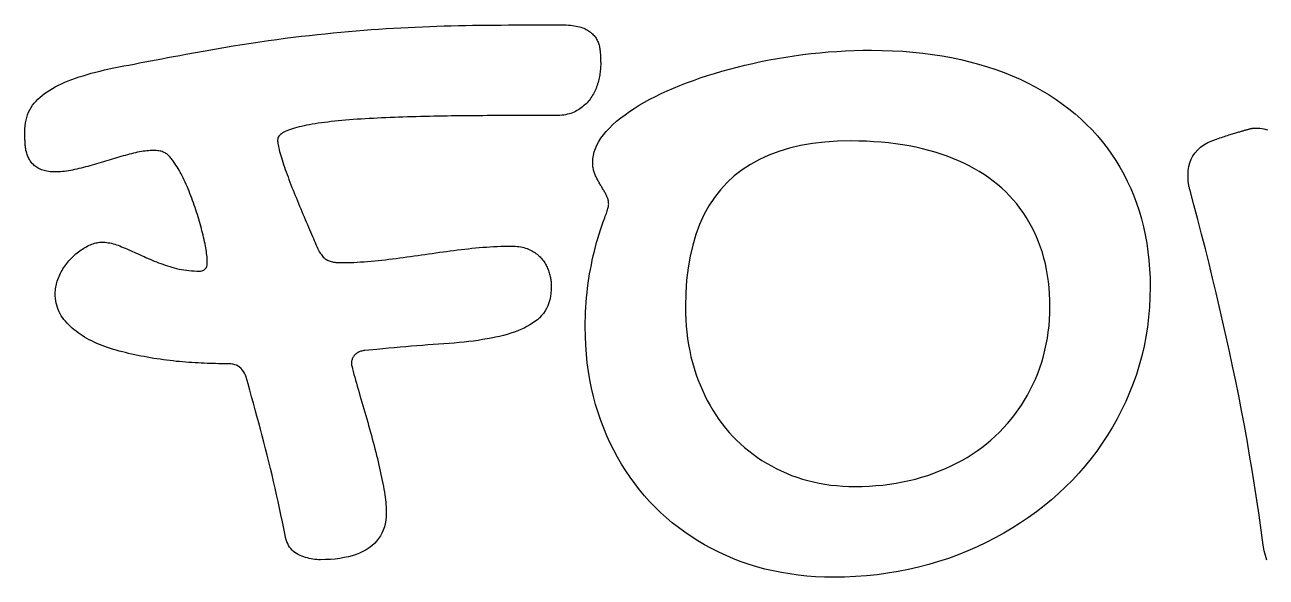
# Model space of a CAD drawing. Header units: millimetres. Extents: x 0 to 54.3, y 0.2 to 27.6.
# Drawn here: x 0.187 to 4.62, y 11.552 to 13.525 of the extents above; entities that cross this region are included whole.
import ezdxf

# ---------------------------------------------------------------- set-up
doc = ezdxf.new("R2010")
doc.units = ezdxf.units.MM

msp = doc.modelspace()

# ---------------------------------------------------------------- linework, layer by layer
for points in [[(0.6461, 13.0764), (0.6404, 13.0763), (0.6345, 13.0761), (0.6285, 13.0756), (0.6224, 13.0751), (0.6161, 13.0744), (0.6096, 13.0735), (0.603, 13.0724), (0.5962, 13.0712), (0.5893, 13.0699), (0.5823, 13.0683), (0.5751, 13.0666), (0.5678, 13.0648), (0.5603, 13.0628), (0.5528, 13.0608), (0.5453, 13.0588), (0.5377, 13.0567), (0.53, 13.0545), (0.5224, 13.0523), (0.5146, 13.0501), (0.5068, 13.0478), (0.499, 13.0454), (0.4911, 13.043), (0.4832, 13.0406), (0.4752, 13.0381), (0.4672, 13.0356), (0.4592, 13.0331), (0.4512, 13.0307), (0.4432, 13.0284), (0.4353, 13.0261), (0.4273, 13.0238), (0.4194, 13.0216), (0.4115, 13.0195), (0.4036, 13.0174), (0.3957, 13.0153), (0.3878, 13.0133), (0.3799, 13.0114), (0.3721, 13.0095), (0.3645, 13.0078), (0.3569, 13.0063), (0.3495, 13.005), (0.3423, 13.0037), (0.3352, 13.0027), (0.3282, 13.0018), (0.3214, 13.0011), (0.3146, 13.0005), (0.3081, 13.0001), (0.3016, 12.9999), (0.2953, 12.9998), (0.2889, 12.9999), (0.2827, 13.0002), (0.2768, 13.0006), (0.2711, 13.0013), (0.2656, 13.0021), (0.2604, 13.0031), (0.2554, 13.0044), (0.2506, 13.0057), (0.2461, 13.0073), (0.2418, 13.0091), (0.2377, 13.011), (0.2339, 13.0132), (0.2303, 13.0154), (0.2268, 13.0178), (0.2235, 13.0203), (0.2204, 13.023), (0.2174, 13.0257), (0.2145, 13.0285), (0.2119, 13.0315), (0.2094, 13.0345), (0.207, 13.0377), (0.2049, 13.041), (0.2028, 13.0444), (0.201, 13.0479), (0.1993, 13.0515), (0.1977, 13.0551), (0.1962, 13.0588), (0.1948, 13.0625), (0.1936, 13.0663), (0.1925, 13.0701), (0.1915, 13.074), (0.1907, 13.078), (0.19, 13.0819), (0.1893, 13.086), (0.1889, 13.09), (0.1885, 13.0942), (0.1882, 13.0983), (0.188, 13.1024), (0.1877, 13.1065), (0.1875, 13.1106), (0.1873, 13.1146), (0.1872, 13.1187), (0.187, 13.1227), (0.1869, 13.1266), (0.1868, 13.1306), (0.1868, 13.1345), (0.1867, 13.1384), (0.1867, 13.1423), (0.187, 13.1534), (0.1878, 13.1641), (0.1892, 13.1745), (0.1912, 13.1846), (0.1937, 13.1943), (0.1967, 13.2037), (0.2004, 13.2127), (0.2045, 13.2214), (0.2093, 13.2297), (0.2145, 13.2377), (0.2204, 13.2453), (0.2268, 13.2526), (0.2337, 13.2597), (0.2411, 13.2665), (0.249, 13.2732), (0.2574, 13.2796), (0.2662, 13.2859), (0.2755, 13.292), (0.2853, 13.298), (0.2956, 13.3037), (0.3064, 13.3092), (0.3177, 13.3146), (0.3294, 13.3198), (0.3416, 13.3248), (0.3543, 13.3296), (0.3674, 13.3343), (0.381, 13.3389), (0.3949, 13.3434), (0.4094, 13.3477), (0.4242, 13.3519), (0.4395, 13.356), (0.4552, 13.36), (0.4713, 13.3638), (0.4879, 13.3675), (0.5049, 13.3711), (0.5224, 13.3746), (0.5402, 13.3781), (0.5584, 13.3816), (0.577, 13.3851), (0.596, 13.3888), (0.6154, 13.3924), (0.6352, 13.3962), (0.6553, 13.4), (0.6759, 13.4039), (0.6968, 13.4078), (0.7181, 13.4118), (0.7398, 13.4159), (0.7618, 13.42), (0.7966, 13.4264), (0.8309, 13.4326), (0.8646, 13.4385), (0.8978, 13.4441), (0.9306, 13.4496), (0.9628, 13.4547), (0.9945, 13.4597), (1.0257, 13.4643), (1.0564, 13.4688), (1.0867, 13.4729), (1.1163, 13.4769), (1.1455, 13.4805), (1.1744, 13.484), (1.203, 13.4873), (1.2313, 13.4905), (1.2595, 13.4935), (1.2874, 13.4963), (1.3151, 13.499), (1.3426, 13.5015), (1.3699, 13.5039), (1.3969, 13.5061), (1.4237, 13.5081), (1.4503, 13.51), (1.4767, 13.5117), (1.5029, 13.5133), (1.5291, 13.5147), (1.5551, 13.5161), (1.5811, 13.5173), (1.6069, 13.5185), (1.6327, 13.5195), (1.6584, 13.5204), (1.684, 13.5212), (1.7096, 13.5219), (1.735, 13.5225), (1.7604, 13.5229), (1.7856, 13.5233), (1.811, 13.5236), (1.8365, 13.5238), (1.8623, 13.5241), (1.8883, 13.5243), (1.9145, 13.5245), (1.941, 13.5246), (1.9676, 13.5248), (1.9945, 13.5249), (2.0217, 13.525), (2.049, 13.525), (2.0766, 13.525), (2.1043, 13.5251), (2.1125, 13.525), (2.1204, 13.5247), (2.1279, 13.5243), (2.1352, 13.5237), (2.1422, 13.5229), (2.1489, 13.5219), (2.1552, 13.5208), (2.1613, 13.5195), (2.1671, 13.5181), (2.1726, 13.5164), (2.1778, 13.5146), (2.1827, 13.5126), (2.1873, 13.5105), (2.1918, 13.5082), (2.196, 13.5059), (2.2, 13.5035), (2.2038, 13.501), (2.2074, 13.4984), (2.2108, 13.4956), (2.2139, 13.4928), (2.2169, 13.4899), (2.2197, 13.4869), (2.2222, 13.4838), (2.2245, 13.4805), (2.2267, 13.4772), (2.2287, 13.4739), (2.2305, 13.4704), (2.2322, 13.4669), (2.2338, 13.4633), (2.2352, 13.4596), (2.2365, 13.4559), (2.2376, 13.4521), (2.2385, 13.4482), (2.2394, 13.4442), (2.24, 13.4402), (2.2405, 13.436), (2.241, 13.4319), (2.2414, 13.4277), (2.2417, 13.4236), (2.242, 13.4194), (2.2423, 13.4153), (2.2425, 13.4111), (2.2428, 13.407), (2.2429, 13.4028), (2.2431, 13.3986), (2.2431, 13.3945), (2.2432, 13.3903), (2.2432, 13.3862), (2.2432, 13.3814), (2.243, 13.3766), (2.2427, 13.3717), (2.2423, 13.3667), (2.2418, 13.3617), (2.2412, 13.3566), (2.2405, 13.3514), (2.2397, 13.3462), (2.2387, 13.3409), (2.2377, 13.3356), (2.2365, 13.3302), (2.2352, 13.3248), (2.2338, 13.3193), (2.2322, 13.3139), (2.2305, 13.3086), (2.2287, 13.3034), (2.2267, 13.2982), (2.2245, 13.2931), (2.2222, 13.2881), (2.2198, 13.2832), (2.2172, 13.2783), (2.2144, 13.2736), (2.2115, 13.2689), (2.2085, 13.2642), (2.2053, 13.2597), (2.2019, 13.2553), (2.1984, 13.251), (2.1946, 13.2469), (2.1908, 13.2429), (2.1867, 13.2391), (2.1824, 13.2354), (2.178, 13.2318), (2.1734, 13.2283), (2.1687, 13.225), (2.1637, 13.2218), (2.1586, 13.2188), (2.1534, 13.216), (2.1479, 13.2134), (2.1422, 13.211), (2.1364, 13.2089), (2.1304, 13.2071), (2.1241, 13.2055), (2.1177, 13.2041), (2.1112, 13.203), (2.1044, 13.2021), (2.0974, 13.2015), (2.0903, 13.2011), (2.083, 13.201), (1.9405, 13.201), (1.9262, 13.201), (1.9117, 13.201), (1.8971, 13.201), (1.8824, 13.2009), (1.8675, 13.2009), (1.8524, 13.2008), (1.8372, 13.2007), (1.8218, 13.2006), (1.8063, 13.2005), (1.7907, 13.2004), (1.7749, 13.2003), (1.7589, 13.2001), (1.7429, 13.2), (1.7269, 13.1998), (1.711, 13.1996), (1.695, 13.1993), (1.6791, 13.1991), (1.6632, 13.1988), (1.6474, 13.1985), (1.6315, 13.1981), (1.6157, 13.1978), (1.5999, 13.1974), (1.5841, 13.197), (1.5684, 13.1966), (1.5527, 13.1961), (1.5372, 13.1956), (1.5217, 13.1951), (1.5064, 13.1945), (1.4912, 13.1939), (1.476, 13.1932), (1.461, 13.1925), (1.4461, 13.1918), (1.4314, 13.191), (1.4167, 13.1903), (1.4021, 13.1894), (1.3877, 13.1885), (1.3734, 13.1876), (1.3594, 13.1866), (1.3457, 13.1856), (1.3323, 13.1845), (1.3191, 13.1833), (1.3062, 13.1821), (1.2936, 13.1808), (1.2812, 13.1794), (1.2692, 13.178), (1.2574, 13.1766), (1.2458, 13.175), (1.2346, 13.1734), (1.2236, 13.1717), (1.2131, 13.17), (1.2029, 13.1682), (1.1931, 13.1664), (1.1837, 13.1645), (1.1747, 13.1625), (1.1661, 13.1605), (1.1578, 13.1584), (1.1499, 13.1562), (1.1424, 13.154), (1.1353, 13.1517), (1.1286, 13.1494), (1.1224, 13.1469), (1.1166, 13.1444), (1.1115, 13.1418), (1.1069, 13.1391), (1.1028, 13.1363), (1.0992, 13.1333), (1.0962, 13.1303), (1.0938, 13.1272), (1.0919, 13.124), (1.0905, 13.1207), (1.0897, 13.1173), (1.0894, 13.1138), (1.0896, 13.11), (1.0899, 13.1058), (1.0904, 13.1013), (1.0912, 13.0964), (1.0922, 13.091), (1.0935, 13.0853), (1.0949, 13.0791), (1.0966, 13.0726), (1.0985, 13.0657), (1.1006, 13.0584), (1.1029, 13.0507), (1.1055, 13.0425), (1.1082, 13.0342), (1.111, 13.0257), (1.1139, 13.0171), (1.1169, 13.0084), (1.1201, 12.9996), (1.1233, 12.9907), (1.1266, 12.9817), (1.13, 12.9725), (1.1335, 12.9633), (1.1371, 12.9539), (1.1408, 12.9444), (1.1446, 12.9348), (1.1485, 12.9252), (1.1524, 12.9156), (1.1563, 12.906), (1.1602, 12.8964), (1.1641, 12.8869), (1.168, 12.8774), (1.1719, 12.8679), (1.1759, 12.8585), (1.1799, 12.849), (1.1838, 12.8396), (1.1878, 12.8302), (1.1918, 12.8209), (1.1958, 12.8117), (1.1996, 12.8027), (1.2033, 12.794), (1.207, 12.7856), (1.2105, 12.7774), (1.2139, 12.7695), (1.2171, 12.7618), (1.2203, 12.7544), (1.2234, 12.7473), (1.2263, 12.7404), (1.2292, 12.7338), (1.2319, 12.7274), (1.2343, 12.7225), (1.2367, 12.7178), (1.2392, 12.7135), (1.2418, 12.7094), (1.2444, 12.7056), (1.247, 12.702), (1.2497, 12.6987), (1.2525, 12.6957), (1.2553, 12.693), (1.2581, 12.6905), (1.261, 12.6884), (1.2639, 12.6864), (1.267, 12.6847), (1.2702, 12.6832), (1.2736, 12.6818), (1.2772, 12.6805), (1.2809, 12.6794), (1.2849, 12.6784), (1.2889, 12.6776), (1.2932, 12.6769), (1.2977, 12.6764), (1.3023, 12.6761), (1.3071, 12.6758), (1.312, 12.6758), (1.3242, 12.6758), (1.3364, 12.676), (1.3487, 12.6763), (1.3611, 12.6767), (1.3735, 12.6773), (1.3859, 12.678), (1.3984, 12.6788), (1.4109, 12.6797), (1.4235, 12.6808), (1.4362, 12.6819), (1.4488, 12.6832), (1.4616, 12.6847), (1.4743, 12.6862), (1.4871, 12.6877), (1.4999, 12.6893), (1.5127, 12.6909), (1.5255, 12.6925), (1.5384, 12.6942), (1.5512, 12.696), (1.5641, 12.6977), (1.5769, 12.6995), (1.5898, 12.7014), (1.6027, 12.7032), (1.6156, 12.7051), (1.6285, 12.707), (1.6414, 12.7089), (1.6543, 12.7108), (1.6672, 12.7126), (1.6801, 12.7143), (1.693, 12.716), (1.7059, 12.7177), (1.7189, 12.7194), (1.7318, 12.721), (1.7447, 12.7226), (1.7576, 12.7241), (1.7705, 12.7256), (1.7834, 12.727), (1.7963, 12.7283), (1.8092, 12.7295), (1.822, 12.7306), (1.8349, 12.7315), (1.8477, 12.7323), (1.8605, 12.733), (1.8734, 12.7335), (1.8862, 12.734), (1.899, 12.7343), (1.9117, 12.7345), (1.9245, 12.7345), (1.9315, 12.7344), (1.9383, 12.7341), (1.9449, 12.7336), (1.9513, 12.7328), (1.9575, 12.7319), (1.9635, 12.7307), (1.9692, 12.7294), (1.9748, 12.7278), (1.9801, 12.726), (1.9852, 12.724), (1.9901, 12.7218), (1.9948, 12.7194), (1.9994, 12.7168), (2.0037, 12.7141), (2.0079, 12.7114), (2.0119, 12.7085), (2.0158, 12.7055), (2.0195, 12.7025), (2.0231, 12.6993), (2.0265, 12.696), (2.0297, 12.6927), (2.0328, 12.6892), (2.0357, 12.6856), (2.0385, 12.682), (2.0411, 12.6783), (2.0435, 12.6745), (2.0459, 12.6707), (2.0481, 12.6669), (2.0501, 12.663), (2.052, 12.6591), (2.0538, 12.6551), (2.0555, 12.6511), (2.057, 12.6471), (2.0584, 12.643), (2.0596, 12.6389), (2.0607, 12.6348), (2.0617, 12.6307), (2.0626, 12.6267), (2.0634, 12.6228), (2.0642, 12.619), (2.0648, 12.6153), (2.0654, 12.6117), (2.0659, 12.6081), (2.0663, 12.6047), (2.0666, 12.6014), (2.0668, 12.5982), (2.0669, 12.5951), (2.0669, 12.5921), (2.0666, 12.579), (2.0656, 12.5665), (2.0638, 12.5545), (2.0614, 12.5431), (2.0583, 12.5323), (2.0545, 12.522), (2.05, 12.5122), (2.0448, 12.503), (2.0389, 12.4944), (2.0323, 12.4864), (2.0251, 12.4788), (2.0171, 12.4719), (2.0085, 12.4654), (1.9995, 12.4591), (1.9899, 12.4531), (1.9799, 12.4475), (1.9694, 12.4421), (1.9583, 12.4369), (1.9468, 12.4321), (1.9348, 12.4276), (1.9223, 12.4233), (1.9093, 12.4193), (1.8958, 12.4156), (1.8818, 12.4122), (1.8673, 12.4091), (1.8525, 12.4061), (1.8373, 12.4032), (1.8217, 12.4006), (1.8058, 12.3981), (1.7894, 12.3958), (1.7727, 12.3936), (1.7556, 12.3917), (1.7381, 12.3899), (1.7202, 12.3883), (1.7019, 12.3868), (1.6832, 12.3855), (1.6643, 12.3843), (1.6452, 12.383), (1.6259, 12.3816), (1.6064, 12.3802), (1.5867, 12.3787), (1.5668, 12.3771), (1.5468, 12.3754), (1.5266, 12.3737), (1.5061, 12.3718), (1.4855, 12.37), (1.4647, 12.368), (1.4438, 12.3659), (1.401, 12.3624), (1.3973, 12.3617), (1.3936, 12.361), (1.3901, 12.36), (1.3868, 12.359), (1.3836, 12.3579), (1.3806, 12.3566), (1.3777, 12.3552), (1.3749, 12.3537), (1.3723, 12.352), (1.3699, 12.3503), (1.3676, 12.3484), (1.3654, 12.3464), (1.3634, 12.3442), (1.3616, 12.342), (1.36, 12.3397), (1.3585, 12.3373), (1.3572, 12.3347), (1.3561, 12.3321), (1.3551, 12.3294), (1.3543, 12.3266), (1.3537, 12.3237), (1.3533, 12.3206), (1.353, 12.3175), (1.353, 12.3143), (1.353, 12.3134), (1.353, 12.3126), (1.3531, 12.3118), (1.3532, 12.3109), (1.3533, 12.3102), (1.3534, 12.3094), (1.3536, 12.3087), (1.3538, 12.308), (1.354, 12.3073), (1.3542, 12.3066), (1.3545, 12.306), (1.3547, 12.3054), (1.355, 12.3048), (1.3553, 12.3042), (1.3555, 12.3035), (1.3557, 12.3028), (1.3559, 12.3021), (1.3561, 12.3014), (1.3562, 12.3006), (1.3563, 12.2999), (1.3564, 12.2991), (1.3565, 12.2982), (1.3565, 12.2974), (1.3565, 12.2965), (1.3592, 12.2866), (1.362, 12.2766), (1.3649, 12.2663), (1.3678, 12.2559), (1.3708, 12.2452), (1.3739, 12.2344), (1.377, 12.2234), (1.3803, 12.2122), (1.3836, 12.2009), (1.3869, 12.1893), (1.3904, 12.1776), (1.3939, 12.1656), (1.3975, 12.1536), (1.401, 12.1416), (1.4044, 12.1296), (1.4079, 12.1177), (1.4113, 12.1057), (1.4146, 12.0938), (1.4179, 12.0818), (1.4212, 12.0699), (1.4245, 12.058), (1.4277, 12.0461), (1.4308, 12.0342), (1.434, 12.0223), (1.437, 12.0105), (1.44, 11.9988), (1.4429, 11.9871), (1.4457, 11.9756), (1.4485, 11.9642), (1.4511, 11.9529), (1.4537, 11.9416), (1.4561, 11.9305), (1.4585, 11.9195), (1.4608, 11.9086), (1.463, 11.8977), (1.4651, 11.887), (1.4671, 11.8765), (1.4689, 11.8663), (1.4706, 11.8564), (1.4721, 11.8468), (1.4734, 11.8376), (1.4745, 11.8287), (1.4754, 11.8201), (1.4762, 11.8118), (1.4768, 11.8039), (1.4773, 11.7962), (1.4775, 11.7889), (1.4776, 11.7819), (1.4772, 11.7686), (1.4759, 11.7557), (1.4738, 11.7434), (1.4708, 11.7317), (1.4669, 11.7205), (1.4622, 11.7098), (1.4567, 11.6997), (1.4503, 11.6901), (1.443, 11.6811), (1.4349, 11.6726), (1.426, 11.6647), (1.4162, 11.6573), (1.4056, 11.6505), (1.3943, 11.6442), (1.3823, 11.6386), (1.3696, 11.6336), (1.3562, 11.6291), (1.3421, 11.6253), (1.3272, 11.622), (1.3117, 11.6193), (1.2955, 11.6172), (1.2786, 11.6158), (1.2609, 11.6149), (1.2426, 11.6146), (1.2358, 11.6147), (1.229, 11.6151), (1.2223, 11.6157), (1.2156, 11.6166), (1.2089, 11.6178), (1.2023, 11.6192), (1.1957, 11.6209), (1.1892, 11.6229), (1.1826, 11.6251), (1.1762, 11.6276), (1.1697, 11.6303), (1.1633, 11.6333), (1.1572, 11.6366), (1.1514, 11.6404), (1.146, 11.6446), (1.1411, 11.6492), (1.1365, 11.6543), (1.1324, 11.6598), (1.1287, 11.6657), (1.1254, 11.672), (1.1224, 11.6788), (1.1199, 11.6861), (1.1178, 11.6937), (1.1162, 11.7018), (1.1114, 11.7261), (1.1065, 11.7503), (1.1015, 11.7744), (1.0964, 11.7985), (1.0912, 11.8224), (1.0859, 11.8463), (1.0805, 11.87), (1.075, 11.8937), (1.0694, 11.9173), (1.0637, 11.9408), (1.0579, 11.9643), (1.0521, 11.9876), (1.0461, 12.0109), (1.0401, 12.0342), (1.034, 12.0574), (1.0279, 12.0807), (1.0218, 12.1039), (1.0156, 12.1271), (1.0093, 12.1504), (1.003, 12.1736), (0.9966, 12.1967), (0.9902, 12.2199), (0.9838, 12.2431), (0.9773, 12.2662), (0.9744, 12.2739), (0.9711, 12.2809), (0.9674, 12.2873), (0.9632, 12.2929), (0.9587, 12.298), (0.9537, 12.3023), (0.9483, 12.306), (0.9425, 12.309), (0.9362, 12.3113), (0.9295, 12.313), (0.9225, 12.314), (0.915, 12.3143), (0.906, 12.3143), (0.8968, 12.3144), (0.8874, 12.3145), (0.8779, 12.3147), (0.8681, 12.3149), (0.8582, 12.3152), (0.8481, 12.3155), (0.8378, 12.3159), (0.8273, 12.3163), (0.8167, 12.3168), (0.8058, 12.3173), (0.7948, 12.3179), (0.7836, 12.3185), (0.7724, 12.3193), (0.7612, 12.3201), (0.75, 12.321), (0.7387, 12.3221), (0.7273, 12.3232), (0.716, 12.3245), (0.7046, 12.3258), (0.6931, 12.3272), (0.6816, 12.3288), (0.6701, 12.3304), (0.6586, 12.3321), (0.647, 12.3339), (0.6355, 12.3359), (0.6241, 12.3378), (0.6128, 12.3399), (0.6015, 12.3421), (0.5902, 12.3444), (0.5791, 12.3467), (0.568, 12.3491), (0.5569, 12.3516), (0.5459, 12.3543), (0.535, 12.3569), (0.5241, 12.3597), (0.5134, 12.3626), (0.5029, 12.3657), (0.4925, 12.3689), (0.4824, 12.3723), (0.4724, 12.3758), (0.4627, 12.3795), (0.4532, 12.3834), (0.4438, 12.3874), (0.4347, 12.3916), (0.4257, 12.3959), (0.417, 12.4005), (0.4084, 12.4051), (0.4001, 12.4099), (0.392, 12.4149), (0.3843, 12.42), (0.3767, 12.4253), (0.3695, 12.4307), (0.3626, 12.4363), (0.3559, 12.442), (0.3494, 12.4479), (0.3433, 12.4539), (0.3374, 12.46), (0.3318, 12.4663), (0.3265, 12.4728), (0.3215, 12.4794), (0.317, 12.4862), (0.3129, 12.4933), (0.3092, 12.5005), (0.3059, 12.5079), (0.3031, 12.5155), (0.3007, 12.5233), (0.2988, 12.5313), (0.2973, 12.5395), (0.2962, 12.548), (0.2956, 12.5566), (0.2953, 12.5654), (0.2954, 12.571), (0.2958, 12.5766), (0.2963, 12.5822), (0.2971, 12.5878), (0.2981, 12.5934), (0.2993, 12.599), (0.3008, 12.6045), (0.3025, 12.6101), (0.3044, 12.6156), (0.3065, 12.6211), (0.3088, 12.6266), (0.3114, 12.6321), (0.3141, 12.6376), (0.3169, 12.6429), (0.3199, 12.6482), (0.323, 12.6533), (0.3263, 12.6583), (0.3296, 12.6633), (0.3331, 12.6681), (0.3367, 12.6729), (0.3404, 12.6775), (0.3443, 12.6821), (0.3482, 12.6865), (0.3523, 12.6909), (0.3565, 12.6951), (0.3607, 12.6992), (0.3651, 12.7032), (0.3694, 12.707), (0.3739, 12.7107), (0.3784, 12.7143), (0.3829, 12.7177), (0.3875, 12.721), (0.3922, 12.7241), (0.3969, 12.7271), (0.4018, 12.73), (0.4066, 12.7327), (0.4115, 12.7353), (0.4163, 12.7376), (0.4211, 12.7397), (0.4259, 12.7416), (0.4306, 12.7433), (0.4353, 12.7448), (0.44, 12.746), (0.4446, 12.747), (0.4492, 12.7478), (0.4537, 12.7483), (0.4582, 12.7486), (0.4627, 12.7488), (0.4681, 12.7486), (0.4735, 12.7483), (0.4791, 12.7478), (0.4847, 12.747), (0.4903, 12.746), (0.4961, 12.7448), (0.5019, 12.7433), (0.5078, 12.7416), (0.5138, 12.7397), (0.5198, 12.7376), (0.5259, 12.7353), (0.5321, 12.7327), (0.5384, 12.73), (0.5448, 12.7273), (0.5512, 12.7245), (0.5577, 12.7217), (0.5642, 12.7188), (0.5709, 12.7158), (0.5776, 12.7128), (0.5844, 12.7098), (0.5912, 12.7067), (0.5982, 12.7036), (0.6052, 12.7004), (0.6123, 12.6971), (0.6194, 12.6939), (0.6267, 12.6907), (0.634, 12.6876), (0.6414, 12.6845), (0.649, 12.6814), (0.6566, 12.6784), (0.6642, 12.6755), (0.672, 12.6726), (0.6799, 12.6697), (0.6878, 12.667), (0.6958, 12.6642), (0.704, 12.6615), (0.7122, 12.659), (0.7205, 12.6566), (0.7289, 12.6545), (0.7375, 12.6526), (0.7462, 12.6509), (0.7549, 12.6495), (0.7638, 12.6483), (0.7728, 12.6473), (0.7819, 12.6465), (0.7911, 12.6459), (0.8005, 12.6456), (0.8099, 12.6455), (0.8145, 12.6457), (0.8186, 12.6463), (0.8224, 12.6474), (0.8257, 12.6489), (0.8287, 12.6507), (0.8313, 12.6531), (0.8334, 12.6558), (0.8352, 12.6589), (0.8366, 12.6625), (0.8376, 12.6665), (0.8382, 12.6709), (0.8384, 12.6758), (0.8383, 12.6806), (0.8381, 12.6857), (0.8378, 12.6911), (0.8373, 12.6967), (0.8367, 12.7026), (0.8359, 12.7087), (0.8351, 12.7151), (0.834, 12.7217), (0.8329, 12.7285), (0.8316, 12.7356), (0.8302, 12.7429), (0.8286, 12.7505), (0.8269, 12.7583), (0.8252, 12.7661), (0.8233, 12.774), (0.8214, 12.7819), (0.8194, 12.7899), (0.8172, 12.7979), (0.8151, 12.8061), (0.8128, 12.8142), (0.8104, 12.8225), (0.808, 12.8308), (0.8054, 12.8392), (0.8028, 12.8476), (0.8001, 12.856), (0.7973, 12.8644), (0.7945, 12.8728), (0.7916, 12.8812), (0.7887, 12.8896), (0.7856, 12.8979), (0.7826, 12.9062), (0.7794, 12.9144), (0.7762, 12.9227), (0.773, 12.9309), (0.7697, 12.9391), (0.7663, 12.9473), (0.7629, 12.9553), (0.7594, 12.9632), (0.7559, 12.9708), (0.7523, 12.9782), (0.7488, 12.9855), (0.7451, 12.9925), (0.7415, 12.9993), (0.7378, 13.0058), (0.7341, 13.0122), (0.7303, 13.0184), (0.7265, 13.0243), (0.7227, 13.0301), (0.7203, 13.0336), (0.7179, 13.037), (0.7155, 13.0402), (0.7131, 13.0433), (0.7106, 13.0463), (0.7082, 13.0492), (0.7057, 13.052), (0.7033, 13.0546), (0.7008, 13.0571), (0.6983, 13.0595), (0.6958, 13.0618), (0.6933, 13.0639), (0.6906, 13.0659), (0.6878, 13.0677), (0.6847, 13.0694), (0.6813, 13.0708), (0.6777, 13.0721), (0.6739, 13.0733), (0.6699, 13.0742), (0.6656, 13.075), (0.6611, 13.0756), (0.6563, 13.076), (0.6513, 13.0763), (0.6461, 13.0764)], [(3.0747, 11.5523), (3.0426, 11.5527), (3.0109, 11.5541), (2.9796, 11.5564), (2.9488, 11.5596), (2.9184, 11.5637), (2.8884, 11.5687), (2.8589, 11.5747), (2.8298, 11.5815), (2.8011, 11.5893), (2.7729, 11.598), (2.7451, 11.6076), (2.7177, 11.6181), (2.6909, 11.6295), (2.6647, 11.6416), (2.6391, 11.6544), (2.6142, 11.6679), (2.5898, 11.6822), (2.5662, 11.6971), (2.5431, 11.7129), (2.5207, 11.7293), (2.4989, 11.7465), (2.4777, 11.7644), (2.4572, 11.783), (2.4373, 11.8024), (2.4181, 11.8225), (2.3996, 11.8431), (2.3818, 11.8645), (2.3647, 11.8864), (2.3483, 11.909), (2.3327, 11.9322), (2.3178, 11.956), (2.3036, 11.9805), (2.2901, 12.0056), (2.2773, 12.0313), (2.2652, 12.0576), (2.2539, 12.0846), (2.2434, 12.1122), (2.2338, 12.1402), (2.2251, 12.1686), (2.2173, 12.1976), (2.2104, 12.227), (2.2045, 12.2569), (2.1995, 12.2872), (2.1953, 12.3181), (2.1921, 12.3494), (2.1899, 12.3811), (2.1885, 12.4134), (2.188, 12.4461), (2.1882, 12.4638), (2.1885, 12.4815), (2.1892, 12.499), (2.1901, 12.5164), (2.1913, 12.5337), (2.1927, 12.5509), (2.1944, 12.568), (2.1963, 12.585), (2.1985, 12.6018), (2.201, 12.6186), (2.2037, 12.6352), (2.2067, 12.6517), (2.2099, 12.6681), (2.2133, 12.6843), (2.2169, 12.7003), (2.2207, 12.7161), (2.2246, 12.7318), (2.2288, 12.7472), (2.2331, 12.7625), (2.2376, 12.7775), (2.2423, 12.7924), (2.2471, 12.8071), (2.2522, 12.8217), (2.2575, 12.836), (2.2597, 12.8415), (2.2618, 12.8467), (2.2637, 12.8517), (2.2654, 12.8564), (2.2669, 12.8608), (2.2681, 12.8649), (2.2692, 12.8688), (2.2701, 12.8724), (2.2708, 12.8757), (2.2713, 12.8788), (2.2716, 12.8816), (2.2717, 12.8841), (2.2716, 12.887), (2.2715, 12.89), (2.2711, 12.8929), (2.2707, 12.8957), (2.2702, 12.8986), (2.2695, 12.9014), (2.2687, 12.9042), (2.2677, 12.907), (2.2667, 12.9098), (2.2655, 12.9125), (2.2642, 12.9152), (2.2628, 12.9179), (2.2613, 12.9206), (2.2598, 12.9233), (2.2582, 12.926), (2.2567, 12.9288), (2.2551, 12.9316), (2.2535, 12.9344), (2.2518, 12.9372), (2.2501, 12.9401), (2.2484, 12.9429), (2.2467, 12.9459), (2.245, 12.9488), (2.2432, 12.9517), (2.2414, 12.9547), (2.2397, 12.9577), (2.238, 12.9608), (2.2363, 12.9638), (2.2346, 12.9669), (2.233, 12.97), (2.2314, 12.9731), (2.2298, 12.9763), (2.2282, 12.9794), (2.2266, 12.9826), (2.2251, 12.9859), (2.2236, 12.9891), (2.2222, 12.9924), (2.2209, 12.9958), (2.2197, 12.9993), (2.2187, 13.0028), (2.2178, 13.0064), (2.217, 13.01), (2.2163, 13.0138), (2.2157, 13.0176), (2.2153, 13.0215), (2.215, 13.0255), (2.2148, 13.0295), (2.2147, 13.0336), (2.2153, 13.0461), (2.2171, 13.0585), (2.2201, 13.0709), (2.2242, 13.0832), (2.2296, 13.0955), (2.2361, 13.1078), (2.2438, 13.12), (2.2527, 13.1322), (2.2628, 13.1443), (2.2741, 13.1564), (2.2865, 13.1685), (2.3002, 13.1805), (2.3148, 13.1924), (2.3302, 13.2041), (2.3464, 13.2156), (2.3633, 13.2268), (2.381, 13.2378), (2.3995, 13.2486), (2.4187, 13.2592), (2.4387, 13.2696), (2.4594, 13.2797), (2.481, 13.2896), (2.5033, 13.2993), (2.5263, 13.3087), (2.55, 13.3179), (2.5742, 13.3268), (2.599, 13.3354), (2.6242, 13.3437), (2.65, 13.3518), (2.6763, 13.3595), (2.7031, 13.3669), (2.7305, 13.374), (2.7583, 13.3808), (2.7867, 13.3874), (2.8156, 13.3936), (2.845, 13.3995), (2.8748, 13.4051), (2.9046, 13.4101), (2.9346, 13.4147), (2.9647, 13.4188), (2.995, 13.4224), (3.0253, 13.4256), (3.0558, 13.4282), (3.0864, 13.4304), (3.1171, 13.4321), (3.148, 13.4333), (3.1789, 13.434), (3.21, 13.4343), (3.248, 13.4338), (3.2853, 13.4326), (3.322, 13.4306), (3.3581, 13.4277), (3.3936, 13.4241), (3.4284, 13.4196), (3.4626, 13.4143), (3.4961, 13.4081), (3.529, 13.4012), (3.5613, 13.3935), (3.593, 13.3849), (3.624, 13.3755), (3.6543, 13.3654), (3.6839, 13.3545), (3.7127, 13.3429), (3.7407, 13.3307), (3.768, 13.3177), (3.7945, 13.3041), (3.8202, 13.2897), (3.8452, 13.2746), (3.8694, 13.2588), (3.8928, 13.2423), (3.9155, 13.2251), (3.9374, 13.2072), (3.9585, 13.1887), (3.9787, 13.1694), (3.9982, 13.1495), (4.0168, 13.129), (4.0346, 13.1078), (4.0516, 13.0859), (4.0677, 13.0634), (4.083, 13.0403), (4.0975, 13.0164), (4.1111, 12.992), (4.1239, 12.9668), (4.1359, 12.9411), (4.147, 12.9147), (4.1571, 12.8877), (4.1663, 12.8603), (4.1745, 12.8322), (4.1817, 12.8037), (4.188, 12.7746), (4.1933, 12.7449), (4.1976, 12.7147), (4.201, 12.684), (4.2034, 12.6527), (4.2049, 12.6209), (4.2053, 12.5885), (4.2047, 12.5522), (4.2029, 12.5163), (4.1999, 12.4808), (4.1956, 12.4458), (4.1902, 12.4111), (4.1835, 12.3769), (4.1757, 12.343), (4.1666, 12.3096), (4.1563, 12.2765), (4.1448, 12.2439), (4.132, 12.2117), (4.1181, 12.1799), (4.1031, 12.1486), (4.0872, 12.1181), (4.0704, 12.0882), (4.0527, 12.0591), (4.0341, 12.0307), (4.0146, 12.0029), (3.9942, 11.9759), (3.9729, 11.9496), (3.9507, 11.924), (3.9276, 11.8991), (3.9035, 11.8749), (3.8786, 11.8514), (3.8529, 11.8286), (3.8264, 11.8067), (3.7991, 11.7856), (3.7711, 11.7653), (3.7423, 11.7458), (3.7128, 11.7272), (3.6825, 11.7093), (3.6515, 11.6923), (3.6197, 11.6761), (3.5872, 11.6607), (3.5539, 11.6461), (3.5198, 11.6324), (3.4852, 11.6196), (3.4501, 11.6079), (3.4146, 11.5973), (3.3786, 11.5879), (3.3422, 11.5795), (3.3053, 11.5723), (3.268, 11.5662), (3.2302, 11.5612), (3.192, 11.5573), (3.1534, 11.5545), (3.1143, 11.5528), (3.0747, 11.5523)], [(3.8475, 12.5191), (3.8471, 12.542), (3.8461, 12.5646), (3.8445, 12.5867), (3.8421, 12.6085), (3.8391, 12.6299), (3.8354, 12.6508), (3.8311, 12.6714), (3.8261, 12.6916), (3.8204, 12.7114), (3.8141, 12.7308), (3.8071, 12.7497), (3.7994, 12.7683), (3.7911, 12.7865), (3.7822, 12.8042), (3.7727, 12.8214), (3.7626, 12.8381), (3.7519, 12.8543), (3.7406, 12.8701), (3.7288, 12.8853), (3.7163, 12.9001), (3.7032, 12.9144), (3.6896, 12.9282), (3.6753, 12.9416), (3.6605, 12.9544), (3.6451, 12.9668), (3.6291, 12.9786), (3.6125, 12.99), (3.5953, 13.0009), (3.5776, 13.0113), (3.5592, 13.0212), (3.5403, 13.0306), (3.5208, 13.0395), (3.5008, 13.0479), (3.4801, 13.0558), (3.4589, 13.0632), (3.4371, 13.0701), (3.4147, 13.0765), (3.3919, 13.0824), (3.3686, 13.0877), (3.3448, 13.0924), (3.3205, 13.0966), (3.2957, 13.1002), (3.2705, 13.1032), (3.2448, 13.1058), (3.2185, 13.1077), (3.1919, 13.1091), (3.1647, 13.1099), (3.137, 13.1102), (3.0891, 13.1092), (3.0431, 13.1061), (2.9992, 13.1009), (2.9573, 13.0937), (2.9174, 13.0844), (2.8795, 13.073), (2.8437, 13.0596), (2.8098, 13.0441), (2.778, 13.0266), (2.7482, 13.007), (2.7204, 12.9853), (2.6946, 12.9615), (2.6708, 12.9357), (2.6491, 12.9079), (2.6295, 12.8781), (2.612, 12.8463), (2.5965, 12.8124), (2.5831, 12.7766), (2.5717, 12.7387), (2.5624, 12.6988), (2.5552, 12.6569), (2.55, 12.613), (2.5469, 12.567), (2.5459, 12.5191), (2.5462, 12.4955), (2.5471, 12.4723), (2.5487, 12.4494), (2.5509, 12.4268), (2.5536, 12.4045), (2.557, 12.3826), (2.5611, 12.3611), (2.5657, 12.3398), (2.5709, 12.3189), (2.5768, 12.2984), (2.5833, 12.2781), (2.5904, 12.2582), (2.5981, 12.2387), (2.6062, 12.2197), (2.6149, 12.2011), (2.624, 12.183), (2.6337, 12.1654), (2.6438, 12.1483), (2.6545, 12.1316), (2.6656, 12.1154), (2.6772, 12.0996), (2.6893, 12.0844), (2.7019, 12.0696), (2.7151, 12.0552), (2.7286, 12.0414), (2.7426, 12.0281), (2.7571, 12.0153), (2.7719, 12.003), (2.7872, 11.9913), (2.803, 11.98), (2.8191, 11.9693), (2.8357, 11.9591), (2.8528, 11.9494), (2.8702, 11.9403), (2.8881, 11.9316), (2.9065, 11.9235), (2.9252, 11.916), (2.9442, 11.9091), (2.9635, 11.9028), (2.9831, 11.8973), (3.0031, 11.8924), (3.0233, 11.8881), (3.0439, 11.8845), (3.0647, 11.8815), (3.0859, 11.8793), (3.1074, 11.8776), (3.1292, 11.8766), (3.1513, 11.8763), (3.1766, 11.8766), (3.2016, 11.8776), (3.2263, 11.8793), (3.2506, 11.8815), (3.2746, 11.8845), (3.2982, 11.8881), (3.3214, 11.8924), (3.3444, 11.8973), (3.3669, 11.9028), (3.3892, 11.9091), (3.4111, 11.916), (3.4326, 11.9235), (3.4537, 11.9316), (3.4743, 11.9403), (3.4944, 11.9495), (3.514, 11.9592), (3.5331, 11.9695), (3.5517, 11.9802), (3.5697, 11.9916), (3.5873, 12.0034), (3.6044, 12.0158), (3.6209, 12.0287), (3.637, 12.0422), (3.6525, 12.0561), (3.6675, 12.0706), (3.6819, 12.0855), (3.6958, 12.1009), (3.7092, 12.1168), (3.722, 12.1331), (3.7342, 12.1498), (3.7458, 12.1671), (3.7569, 12.1847), (3.7675, 12.2029), (3.7775, 12.2215), (3.7869, 12.2405), (3.7958, 12.26), (3.8041, 12.2799), (3.8116, 12.3001), (3.8184, 12.3206), (3.8245, 12.3414), (3.8299, 12.3625), (3.8346, 12.384), (3.8385, 12.4057), (3.8417, 12.4278), (3.8442, 12.4501), (3.846, 12.4728), (3.8471, 12.4958), (3.8475, 12.5191)]]:
    msp.add_lwpolyline(points, close=True)
msp.add_lwpolyline([(4.6227, 11.6132), (4.6171, 11.6292), (4.6128, 11.6469), (4.6095, 11.6662), (4.6022, 11.7202), (4.5946, 11.774), (4.5867, 11.8277), (4.5784, 11.8813), (4.5697, 11.9347), (4.5608, 11.988), (4.5515, 12.0412), (4.5419, 12.0943), (4.5319, 12.1473), (4.5216, 12.2001), (4.511, 12.2528), (4.5, 12.3054), (4.4888, 12.3579), (4.4772, 12.4104), (4.4655, 12.4629), (4.4534, 12.5153), (4.4411, 12.5677), (4.4286, 12.6201), (4.4158, 12.6725), (4.4027, 12.7248), (4.3893, 12.7771), (4.3758, 12.8294), (4.3619, 12.8817), (4.3478, 12.9339), (4.3469, 12.9369), (4.3461, 12.9397), (4.3454, 12.9426), (4.3447, 12.9453), (4.3441, 12.948), (4.3436, 12.9506), (4.3431, 12.9532), (4.3426, 12.9557), (4.3423, 12.9581), (4.342, 12.9605), (4.3417, 12.9628), (4.3416, 12.9651), (4.3414, 12.9673), (4.3413, 12.9695), (4.3412, 12.9716), (4.3411, 12.9737), (4.341, 12.9758), (4.3409, 12.9778), (4.3408, 12.9798), (4.3408, 12.9817), (4.3407, 12.9836), (4.3407, 12.9855), (4.3407, 12.9873), (4.3407, 12.9891), (4.3414, 13.0044), (4.3435, 13.0189), (4.347, 13.0325), (4.3519, 13.0453), (4.3583, 13.0573), (4.366, 13.0684), (4.3752, 13.0786), (4.3858, 13.088), (4.3977, 13.0966), (4.4111, 13.1044), (4.4259, 13.1113), (4.4422, 13.1173), (4.4483, 13.1194), (4.4542, 13.1213), (4.46, 13.1232), (4.4656, 13.125), (4.471, 13.1268), (4.4762, 13.1285), (4.4812, 13.13), (4.4861, 13.1316), (4.4907, 13.133), (4.4952, 13.1344), (4.4995, 13.1357), (4.5036, 13.1369), (4.5075, 13.1381), (4.5113, 13.1392), (4.515, 13.1403), (4.5186, 13.1414), (4.5221, 13.1424), (4.5254, 13.1434), (4.5286, 13.1443), (4.5317, 13.1452), (4.5346, 13.1461), (4.5375, 13.1469), (4.5402, 13.1477), (4.5427, 13.1485), (4.5452, 13.1492), (4.5476, 13.1499), (4.5499, 13.1505), (4.552, 13.1512), (4.5541, 13.1517), (4.5561, 13.1523), (4.558, 13.1528), (4.5598, 13.1532), (4.5614, 13.1537), (4.563, 13.154), (4.5645, 13.1544), (4.5659, 13.1547), (4.5672, 13.155), (4.5685, 13.1553), (4.5698, 13.1555), (4.5711, 13.1557), (4.5724, 13.1559), (4.5737, 13.1561), (4.5749, 13.1562), (4.5762, 13.1563), (4.5774, 13.1564), (4.5786, 13.1564), (4.5798, 13.1565), (4.581, 13.1565), (4.5966, 13.1557), (4.6112, 13.1535), (4.6249, 13.1497)])

doc.saveas('drawing.dxf')
